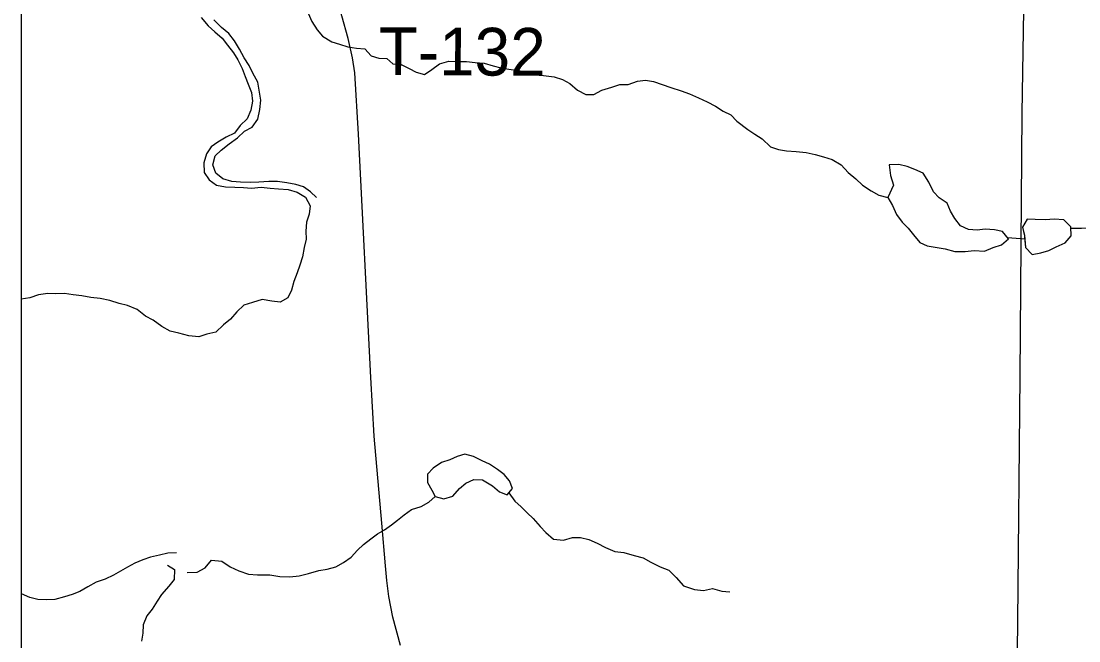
# Model space of a CAD drawing. Extents: x 0 to 34, y 0 to 22.
# Drawn here: x 2.1 to 3.357, y 15.918 to 16.655 of the extents above; entities that cross this region are included whole.
import ezdxf

# ---------------------------------------------------------------- set-up
doc = ezdxf.new("R2010")
doc.units = 0
for name, color, linetype in [('GM_X_Corporation', 7, 'Continuous'), ('GM_X_Major_River', 7, 'Continuous'), ('GM_X_Minor_Lake', 7, 'Continuous'), ('GM_X_Minor_River', 7, 'Continuous'), ('GM_X_State_Route', 7, 'Continuous'), ('GM_X_Township_Road', 7, 'Continuous'), ('GM_X_Township_Road_Text', 7, 'Continuous')]:
    doc.layers.add(name, color=color, linetype=linetype)

msp = doc.modelspace()

# ---------------------------------------------------------------- linework, layer by layer
at = {"layer": 'GM_X_Corporation'}
msp.add_lwpolyline([(4.305, 15.91), (4.3043, 16.1256), (4.3076, 17.2225), (4.3069, 17.6429), (4.3076, 17.8892), (4.3138, 18.3964), (4.3167, 18.4782), (4.3203, 19.2074), (4.3217, 19.3339), (4.3236, 19.8619), (4.2, 19.8631), (3.8114, 19.8621), (3.7551, 19.8624), (3.6987, 19.8621), (3.6414, 19.8626), (3.5849, 19.8631), (3.5281, 19.8626), (3.4877, 19.8636), (3.4722, 19.8631), (3.2474, 19.8624), (2.9843, 19.8609), (2.8591, 19.8615), (2.1, 19.8604), (2.1, 14.6103)], dxfattribs=at)
msp.add_lwpolyline([(4.305, 15.91), (4.3043, 16.1256), (4.3076, 17.2225), (4.3069, 17.6429), (4.3076, 17.8892), (4.3138, 18.3964), (4.3167, 18.4782), (4.3203, 19.2074), (4.3217, 19.3339), (4.3236, 19.8619), (4.2, 19.8631), (3.8114, 19.8621), (3.7551, 19.8624), (3.6987, 19.8621), (3.6414, 19.8626), (3.5849, 19.8631), (3.5281, 19.8626), (3.4877, 19.8636), (3.4722, 19.8631), (3.2474, 19.8624), (2.9843, 19.8609), (2.8591, 19.8615), (2.1, 19.8604), (2.1, 14.6103)], dxfattribs=at)
at = {"layer": 'GM_X_Major_River'}
for points in [[(2.3139, 16.659), (2.3224, 16.6492), (2.3304, 16.6418), (2.3389, 16.6346), (2.3454, 16.626), (2.3524, 16.617), (2.3574, 16.6087), (2.3629, 16.5985), (2.3664, 16.5887), (2.3699, 16.5796), (2.3738, 16.5698), (2.3751, 16.5595), (2.373, 16.5489), (2.3685, 16.5385), (2.3603, 16.5305), (2.3536, 16.5216), (2.3438, 16.5166), (2.334, 16.5107), (2.326, 16.5053), (2.3205, 16.4969), (2.3172, 16.4862), (2.3177, 16.4748), (2.3235, 16.4662), (2.3323, 16.4598), (2.343, 16.4577), (2.354, 16.4574), (2.3642, 16.4568), (2.3737, 16.4562), (2.3855, 16.4575), (2.3961, 16.4561), (2.406, 16.4555), (2.4174, 16.4545), (2.4281, 16.4512), (2.438, 16.4456), (2.4435, 16.435)], [(2.451, 16.445), (2.444, 16.4518), (2.4356, 16.4577), (2.4265, 16.4603), (2.4158, 16.4624), (2.4048, 16.4642), (2.3945, 16.464), (2.3824, 16.4631), (2.3725, 16.463), (2.3607, 16.4632), (2.3505, 16.4639), (2.3398, 16.4671), (2.3314, 16.4739), (2.3278, 16.4837), (2.3307, 16.4944), (2.3379, 16.5013), (2.3473, 16.509), (2.3571, 16.516), (2.3657, 16.5237), (2.3747, 16.5287), (2.3815, 16.5383), (2.3836, 16.5498), (2.385, 16.5608), (2.3833, 16.5703), (2.3813, 16.582), (2.3755, 16.593), (2.3712, 16.602), (2.365, 16.6111), (2.3595, 16.6212), (2.3537, 16.6314), (2.3468, 16.6401), (2.338, 16.6472), (2.3291, 16.6562)], [(2.4435, 16.435), (2.4425, 16.4252), (2.4392, 16.4156), (2.4385, 16.405), (2.4387, 16.3955), (2.4365, 16.3856), (2.4344, 16.3745), (2.4314, 16.3646), (2.4281, 16.3555), (2.4241, 16.3452), (2.4212, 16.3349), (2.4171, 16.3257), (2.4081, 16.3206), (2.3982, 16.3216), (2.3864, 16.3238), (2.375, 16.3202), (2.3648, 16.317), (2.3566, 16.309), (2.3487, 16.3005), (2.3404, 16.2936), (2.3314, 16.2851), (2.3208, 16.2827), (2.3114, 16.2795), (2.2992, 16.2805), (2.2874, 16.2837), (2.2771, 16.2863), (2.2672, 16.2918), (2.2568, 16.2993), (2.2477, 16.3041), (2.2381, 16.312), (2.2263, 16.3168), (2.2164, 16.3189), (2.2053, 16.3226), (2.1939, 16.3251), (2.1829, 16.3261), (2.1722, 16.3282), (2.1619, 16.3292), (2.1517, 16.331), (2.1414, 16.3305), (2.1319, 16.3307), (2.1205, 16.3295), (2.1103, 16.3259), (2.1, 16.3243)], [(2.2846, 16.0227), (2.2743, 16.0222), (2.2645, 16.0198), (2.2539, 16.0174), (2.2448, 16.0142), (2.235, 16.0103), (2.2263, 16.0057), (2.218, 16.0006), (2.2097, 15.9959), (2.1999, 15.9913), (2.1893, 15.9877), (2.1791, 15.9823), (2.1697, 15.9768), (2.1607, 15.9729), (2.1516, 15.9701), (2.1402, 15.9669), (2.13, 15.9668), (2.1197, 15.9671), (2.1102, 15.9696), (2.1003, 15.974), (2.1, 15.9742)], [(2.2741, 16.0078), (2.2822, 16.0026), (2.2819, 15.9908), (2.2756, 15.9831), (2.267, 15.9731), (2.2618, 15.9651), (2.2558, 15.9555), (2.2494, 15.9478), (2.245, 15.9371), (2.2448, 15.9269), (2.243, 15.9174)]]:
    msp.add_lwpolyline(points, dxfattribs=at)
at = {"layer": 'GM_X_Minor_Lake'}
for points in [[(3.2571, 16.4064), (3.2461, 16.4074), (3.2366, 16.4061), (3.2264, 16.4068), (3.2168, 16.4112), (3.2099, 16.4202), (3.2048, 16.4289), (3.2009, 16.4383), (3.1913, 16.4447), (3.1848, 16.4518), (3.179, 16.4631), (3.1724, 16.4741), (3.1624, 16.4785), (3.1533, 16.4818), (3.1434, 16.4843), (3.132, 16.4838), (3.1333, 16.4713), (3.1372, 16.4596), (3.1302, 16.445)], [(3.1302, 16.445), (3.136, 16.4356), (3.1407, 16.4247), (3.1473, 16.4156), (3.1546, 16.4085), (3.1608, 16.4006), (3.1685, 16.3916), (3.1772, 16.3875), (3.189, 16.3854), (3.1985, 16.384), (3.21, 16.3807), (3.2221, 16.3809), (3.2331, 16.3822), (3.2453, 16.3812), (3.2555, 16.3855), (3.2653, 16.3887), (3.2736, 16.396), (3.2666, 16.4046), (3.2571, 16.4064)], [(3.3478, 16.4102), (3.3397, 16.4185), (3.328, 16.4191), (3.3177, 16.4186), (3.3056, 16.4188), (3.2961, 16.4191), (3.2905, 16.4099), (3.2927, 16.4004)], [(3.3478, 16.4102), (3.3397, 16.4185), (3.328, 16.4191), (3.3177, 16.4186), (3.3056, 16.4188), (3.2961, 16.4191), (3.2905, 16.4099), (3.2929, 16.3996)], [(3.2927, 16.4004), (3.2938, 16.3856), (3.3019, 16.3773), (3.3121, 16.3794), (3.3216, 16.3822), (3.3303, 16.3865), (3.3412, 16.3911), (3.3483, 16.3996), (3.3478, 16.4102)], [(3.2929, 16.3977), (3.2938, 16.3856), (3.3019, 16.3773), (3.3121, 16.3794), (3.3216, 16.3822), (3.3303, 16.3865), (3.3412, 16.3911), (3.3483, 16.3996), (3.3478, 16.4102)], [(2.6807, 16.108), (2.6741, 16.1159), (2.6661, 16.1215), (2.6569, 16.1278), (2.6481, 16.1319), (2.6378, 16.1371), (2.6275, 16.14), (2.6184, 16.1372), (2.6097, 16.1333), (2.5999, 16.1298), (2.5897, 16.1232), (2.583, 16.1162), (2.5831, 16.106), (2.5882, 16.0969), (2.592, 16.0894)], [(2.592, 16.0894), (2.6023, 16.0869), (2.6133, 16.09), (2.6212, 16.0989), (2.6287, 16.1054), (2.6381, 16.1097), (2.6484, 16.1095), (2.6602, 16.1024), (2.6687, 16.0949), (2.6778, 16.0916), (2.6842, 16.0989), (2.6807, 16.108)]]:
    msp.add_lwpolyline(points, dxfattribs=at)
at = {"layer": 'GM_X_Minor_River'}
for points in [[(2.4414, 16.6641), (2.4457, 16.6543), (2.4519, 16.6445), (2.4581, 16.6369), (2.4692, 16.6302), (2.4783, 16.6273), (2.4882, 16.624), (2.4985, 16.6226), (2.5084, 16.6216), (2.5161, 16.6134), (2.5252, 16.6108), (2.5347, 16.6102), (2.542, 16.6038), (2.5519, 16.6032), (2.5611, 16.5984), (2.5695, 16.5939), (2.5797, 16.5914), (2.5884, 16.5972), (2.5974, 16.6038), (2.6084, 16.607), (2.6198, 16.6067), (2.6293, 16.6069), (2.6396, 16.6055), (2.6506, 16.6049), (2.6613, 16.6016), (2.6704, 16.599), (2.6799, 16.5976), (2.6932, 16.5955), (2.7039, 16.5945), (2.7145, 16.5909), (2.724, 16.5898), (2.7336, 16.5885), (2.7435, 16.5852), (2.7523, 16.5807), (2.7615, 16.5725), (2.7714, 16.5673), (2.7809, 16.5674), (2.7903, 16.5725), (2.8021, 16.576), (2.8119, 16.5792), (2.8218, 16.5793), (2.8327, 16.5833), (2.8422, 16.5845), (2.8517, 16.5831), (2.862, 16.5795), (2.8723, 16.5758), (2.8845, 16.5718), (2.8944, 16.5681), (2.9051, 16.5637), (2.9154, 16.5589), (2.9253, 16.5537), (2.9345, 16.5477), (2.9437, 16.5433), (2.951, 16.5358), (2.9637, 16.5257), (2.9721, 16.5205), (2.9809, 16.5149), (2.9909, 16.5052), (3.0004, 16.5019), (3.0099, 16.5005), (3.0213, 16.4999), (3.0331, 16.4985), (3.0438, 16.496), (3.054, 16.4934), (3.064, 16.4901), (3.0747, 16.4838), (3.0831, 16.4748), (3.0923, 16.4673), (3.1004, 16.4598), (3.1104, 16.4528), (3.1195, 16.4479), (3.1302, 16.445)], [(3.3479, 16.4087), (3.3604, 16.4085), (3.3771, 16.4095)], [(3.2724, 16.3974), (3.293, 16.396)], [(2.2974, 15.9991), (2.3092, 15.9995), (2.3186, 16.0049), (2.3264, 16.0138), (2.3386, 16.0128), (2.3486, 16.0061), (2.3589, 16.0013), (2.3703, 15.9973), (2.381, 15.9966), (2.3958, 15.9964), (2.4076, 15.9943), (2.4193, 15.9941), (2.4307, 15.9954), (2.4417, 15.9982), (2.4538, 16.0014), (2.4636, 16.003), (2.4739, 16.0058), (2.4833, 16.0109), (2.4923, 16.0174), (2.4998, 16.0259), (2.5069, 16.0324), (2.5156, 16.0394), (2.5235, 16.0452), (2.5318, 16.0499), (2.5401, 16.0557), (2.5476, 16.0615), (2.5555, 16.0676), (2.5641, 16.0742), (2.5755, 16.0778), (2.5845, 16.0828), (2.592, 16.0894)], [(2.6798, 16.0939), (2.687, 16.0841), (2.6943, 16.0774), (2.7016, 16.0703), (2.7086, 16.0632), (2.717, 16.0538), (2.7239, 16.0466), (2.7328, 16.0388), (2.7446, 16.0378), (2.7555, 16.041), (2.765, 16.0407), (2.7749, 16.0386), (2.7849, 16.0341), (2.7948, 16.0289), (2.8059, 16.0241), (2.8165, 16.0228), (2.8287, 16.0195), (2.8394, 16.0166), (2.8485, 16.0114), (2.8596, 16.0058), (2.8699, 16.0018), (2.8788, 15.9932), (2.8876, 15.9834), (2.9006, 15.979), (2.9112, 15.9776), (2.9218, 15.98), (2.9329, 15.9772), (2.9424, 15.9761)]]:
    msp.add_lwpolyline(points, dxfattribs=at)
at = {"layer": 'GM_X_State_Route'}
msp.add_lwpolyline([(2.5509, 15.9123), (2.542, 15.9462), (2.5371, 15.9708), (2.5346, 15.9897), (2.533, 16.0071), (2.5287, 16.0579), (2.5198, 16.1613), (2.5158, 16.231), (2.5012, 16.5203), (2.4967, 16.5933), (2.4938, 16.611), (2.4888, 16.6341), (2.4814, 16.6611), (2.4728, 16.694), (2.3633, 17.1142)], dxfattribs=at)
at = {"layer": 'GM_X_Township_Road'}
msp.add_lwpolyline([(3.2815, 15.629), (3.2848, 15.941), (3.2877, 16.2327), (3.2901, 16.5453), (3.2922, 16.6924), (3.2977, 17.2184)], dxfattribs=at)

# ---------------------------------------------------------------- texts
at = {"layer": 'GM_X_Township_Road_Text'}
msp.add_text('T-132', height=0.05682, rotation=359.7193, dxfattribs=at).set_placement((2.525, 16.5906))

doc.saveas('drawing.dxf')
